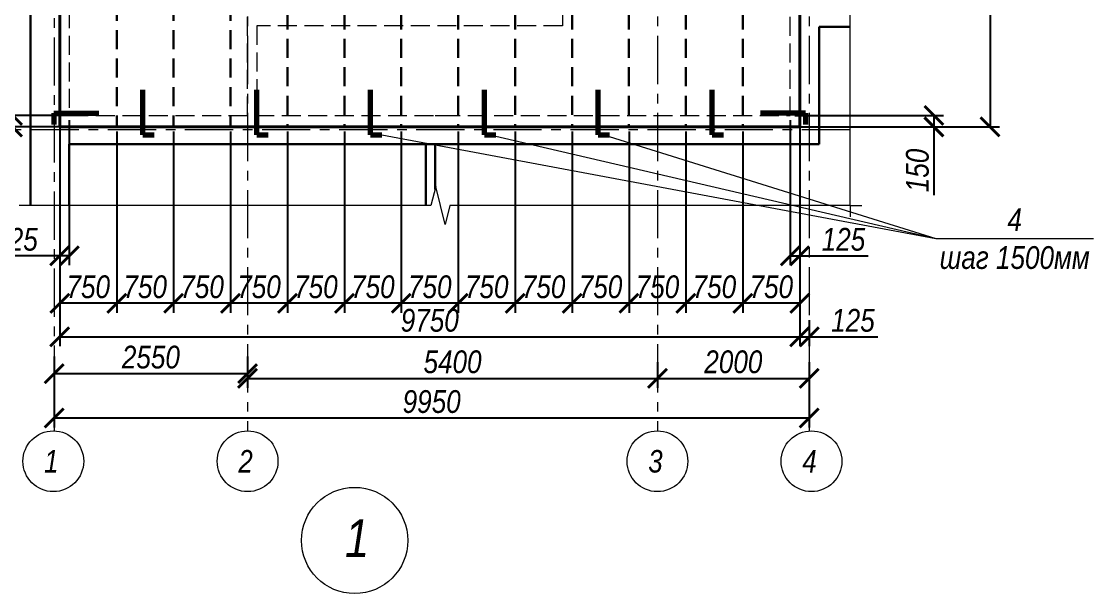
# Model space of a CAD drawing. Header units: millimetres. Extents: x 1582001 to 3303937, y 226471 to 491235.
# Drawn here: x 1673372 to 1687498, y 304051 to 311593 of the extents above; entities that cross this region are included whole.
import ezdxf
from ezdxf.enums import TextEntityAlignment as Align

# ---------------------------------------------------------------- set-up
doc = ezdxf.new("R2010")
doc.units = ezdxf.units.MM
for name, pattern in [('CENTER', [50.8, 31.75, -6.35, 6.35, -6.35]), ('DASHED2', [0.375, 0.25, -0.125]), ('gost5', [7, 5, -2, 0])]:
    doc.linetypes.add(name, pattern=pattern)
doc.layers.get('Defpoints').update_dxf_attribs({"color": 255, "lineweight": 30})
for name, color, linetype, lineweight in [('Оси', 251, 'CENTER', 9), ('Основная', 250, 'Continuous', 40), ('Размеры', 7, 'Continuous', 18), ('средние', 92, 'Continuous', 30), ('Стены несущие', 7, 'Continuous', 40), ('Текст-пояснений', 135, 'Continuous', 15), ('тонкие', 163, 'Continuous', 20), ('Штриховки', 251, 'Continuous', 20)]:
    doc.layers.add(name, color=color, linetype=linetype, lineweight=lineweight)
doc.styles.add('GOST 2.304', font='ARIALNI.TTF', dxfattribs={"width": 0.98, "height": 300})
doc.styles.get("Standard").update_dxf_attribs({"font": 'ARIALNI.TTF', "height": 300})
doc.styles.add('STYLE1', font='ARIALNI.TTF', dxfattribs={"height": 300})
doc.styles.add('Текст', font='ARIALNI.TTF')
doc.dimstyles.new('ISO-25', dxfattribs={"dimscale": 100, "dimtxt": 2.5, "dimasz": 2.5, "dimexe": 1.25, "dimexo": 0.625, "dimtad": 1, "dimdec": 0, "dimtxsty": 'Standard', "dimblk": 'ARCHTICK', "dimcen": 2.5, "dimadec": 0, "dimazin": 0, "dimtfac": 1, "dimtdec": 0, "dimtmove": 0, "dimatfit": 3, "dimfxl": 0, "dimarcsym": 0})

# ---------------------------------------------------------------- blocks, each defined once
blk = doc.blocks.new('_ArchTick')
at = {"color": 0, "linetype": 'ByBlock', "const_width": 0.15}
blk.add_lwpolyline([(-0.5, -0.5), (0.5, 0.5)], dxfattribs=at)
blk = doc.blocks.new('*D1967')
at = {"layer": 'Defpoints', "color": 0, "lineweight": -3, "ltscale": 100, "transparency": 16777216}
for p in [(1683627, 316613), (1683627, 310203), (1686134, 310203)]:
    blk.add_point(p, dxfattribs=at)
at = {"layer": 'Размеры', "color": 0, "lineweight": -2, "ltscale": 100, "transparency": 16777216}
for p, q in [((1683689, 316613), (1686259, 316613)), ((1686134, 316613), (1686134, 310203)), ((1683689, 310203), (1686259, 310203))]:
    blk.add_line(p, q, dxfattribs=at)
at = {"layer": 'Размеры', "color": 0, "lineweight": -2, "ltscale": 100, "transparency": 16777216, "xscale": 250, "yscale": 250, "zscale": 250}
for p, rotation in [((1686134, 316613), 90), ((1686134, 310203), 270)]:
    blk.add_blockref('_ArchTick', p, dxfattribs=dict(at, rotation=rotation))
at = {"layer": 'Размеры', "color": 0, "ltscale": 100, "transparency": 16777216, "insert": (1685918, 313408), "char_height": 300, "attachment_point": 5, "rotation": 90}
blk.add_mtext('6410', dxfattribs=at)
blk = doc.blocks.new('*D1969')
at = {"layer": 'Defpoints', "color": 0, "lineweight": -3, "ltscale": 100, "transparency": 16777216}
for p in [(1683502, 310353), (1683502, 310203), (1685394, 310203)]:
    blk.add_point(p, dxfattribs=at)
at = {"layer": 'Размеры', "color": 0, "lineweight": -2, "ltscale": 100, "transparency": 16777216}
for p, q in [((1683564, 310353), (1685519, 310353)), ((1685394, 310353), (1685394, 310203)), ((1683564, 310203), (1685519, 310203)), ((1685394, 310203), (1685394, 309302))]:
    blk.add_line(p, q, dxfattribs=at)
at = {"layer": 'Размеры', "color": 0, "lineweight": -2, "ltscale": 100, "transparency": 16777216, "xscale": 250, "yscale": 250, "zscale": 250}
for p, rotation in [((1685394, 310353), 90), ((1685394, 310203), 270)]:
    blk.add_blockref('_ArchTick', p, dxfattribs=dict(at, rotation=rotation))
at = {"layer": 'Размеры', "color": 0, "ltscale": 100, "transparency": 16777216, "insert": (1685178, 309628), "char_height": 300, "attachment_point": 5, "rotation": 90}
blk.add_mtext('150', dxfattribs=at)
blk = doc.blocks.new('*D1971')
at = {"layer": 'Defpoints', "color": 0, "lineweight": -3, "ltscale": 100, "transparency": 16777216}
for p in [(1673877, 312603), (1672547, 310203), (1673877, 310203)]:
    blk.add_point(p, dxfattribs=at)
at = {"layer": 'Размеры', "color": 0, "lineweight": -2, "ltscale": 100, "transparency": 16777216}
for p, q in [((1673814, 312603), (1672422, 312603)), ((1672547, 312603), (1672547, 310203)), ((1673814, 310203), (1672422, 310203))]:
    blk.add_line(p, q, dxfattribs=at)
at = {"layer": 'Размеры', "color": 0, "lineweight": -2, "ltscale": 100, "transparency": 16777216, "xscale": 250, "yscale": 250, "zscale": 250}
for p, rotation in [((1672547, 312603), 90), ((1672547, 310203), 270)]:
    blk.add_blockref('_ArchTick', p, dxfattribs=dict(at, rotation=rotation))
at = {"layer": 'Размеры', "color": 0, "ltscale": 100, "transparency": 16777216, "insert": (1672332, 311403), "char_height": 300, "attachment_point": 5, "rotation": 90}
blk.add_mtext('2400', dxfattribs=at)
blk = doc.blocks.new('*D1974')
at = {"layer": 'Defpoints', "color": 0, "lineweight": -3, "ltscale": 100, "transparency": 16777216}
for p in [(1674128, 310353), (1673254, 310203), (1674128, 310203)]:
    blk.add_point(p, dxfattribs=at)
at = {"layer": 'Размеры', "color": 0, "lineweight": -2, "ltscale": 100, "transparency": 16777216}
for p, q in [((1674066, 310353), (1673129, 310353)), ((1673254, 310353), (1673254, 310203)), ((1674066, 310203), (1673129, 310203)), ((1673254, 310203), (1673254, 309302))]:
    blk.add_line(p, q, dxfattribs=at)
at = {"layer": 'Размеры', "color": 0, "lineweight": -2, "ltscale": 100, "transparency": 16777216, "xscale": 250, "yscale": 250, "zscale": 250}
for p, rotation in [((1673254, 310353), 90), ((1673254, 310203), 270)]:
    blk.add_blockref('_ArchTick', p, dxfattribs=dict(at, rotation=rotation))
at = {"layer": 'Размеры', "color": 0, "ltscale": 100, "transparency": 16777216, "insert": (1673038, 309628), "char_height": 300, "attachment_point": 5, "rotation": 90}
blk.add_mtext('150', dxfattribs=at)
blk = doc.blocks.new('*D1978')
at = {"layer": 'Defpoints', "color": 0, "lineweight": -3, "ltscale": 100, "transparency": 16777216}
for p in [(1673877, 310203), (1683627, 310203), (1683627, 307435)]:
    blk.add_point(p, dxfattribs=at)
at = {"layer": 'Размеры', "color": 0, "lineweight": -2, "ltscale": 100, "transparency": 16777216}
for p, q in [((1673877, 310140), (1673877, 307310)), ((1683627, 310140), (1683627, 307310)), ((1673877, 307435), (1683627, 307435))]:
    blk.add_line(p, q, dxfattribs=at)
at = {"layer": 'Размеры', "color": 0, "lineweight": -2, "ltscale": 100, "transparency": 16777216, "xscale": 250, "yscale": 250, "zscale": 250, "rotation": 180}
blk.add_blockref('_ArchTick', (1673877, 307435), dxfattribs=at)
at = {"layer": 'Размеры', "color": 0, "lineweight": -2, "ltscale": 100, "transparency": 16777216, "xscale": 250, "yscale": 250, "zscale": 250}
blk.add_blockref('_ArchTick', (1683627, 307435), dxfattribs=at)
at = {"layer": 'Размеры', "color": 0, "ltscale": 100, "transparency": 16777216, "insert": (1678752, 307651), "char_height": 300, "attachment_point": 5}
blk.add_mtext('9750', dxfattribs=at)
blk = doc.blocks.new('*D1981')
at = {"layer": 'Defpoints', "color": 0, "lineweight": -3, "ltscale": 100, "transparency": 16777216}
for p in [(1683502, 310353), (1683627, 310353), (1683627, 308503)]:
    blk.add_point(p, dxfattribs=at)
at = {"layer": 'Размеры', "color": 0, "lineweight": -2, "ltscale": 100, "transparency": 16777216}
for p, q in [((1683502, 310290), (1683502, 308378)), ((1683627, 310290), (1683627, 308378)), ((1683502, 308503), (1683627, 308503)), ((1683627, 308503), (1684530, 308503))]:
    blk.add_line(p, q, dxfattribs=at)
at = {"layer": 'Размеры', "color": 0, "lineweight": -2, "ltscale": 100, "transparency": 16777216, "xscale": 250, "yscale": 250, "zscale": 250, "rotation": 180}
blk.add_blockref('_ArchTick', (1683502, 308503), dxfattribs=at)
at = {"layer": 'Размеры', "color": 0, "lineweight": -2, "ltscale": 100, "transparency": 16777216, "xscale": 250, "yscale": 250, "zscale": 250}
blk.add_blockref('_ArchTick', (1683627, 308503), dxfattribs=at)
at = {"layer": 'Размеры', "color": 0, "ltscale": 100, "transparency": 16777216, "insert": (1684203, 308719), "char_height": 300, "attachment_point": 5}
blk.add_mtext('125', dxfattribs=at)
blk = doc.blocks.new('*D1982')
at = {"layer": 'Defpoints', "color": 0, "lineweight": -3, "ltscale": 100, "transparency": 16777216}
for p in [(1673877, 310353), (1674002, 310353), (1673877, 308503)]:
    blk.add_point(p, dxfattribs=at)
at = {"layer": 'Размеры', "color": 0, "lineweight": -2, "ltscale": 100, "transparency": 16777216}
for p, q in [((1673877, 310290), (1673877, 308378)), ((1674002, 310290), (1674002, 308378)), ((1673877, 308503), (1672974, 308503)), ((1674002, 308503), (1673877, 308503))]:
    blk.add_line(p, q, dxfattribs=at)
at = {"layer": 'Размеры', "color": 0, "lineweight": -2, "ltscale": 100, "transparency": 16777216, "xscale": 250, "yscale": 250, "zscale": 250, "rotation": 180}
blk.add_blockref('_ArchTick', (1673877, 308503), dxfattribs=at)
at = {"layer": 'Размеры', "color": 0, "lineweight": -2, "ltscale": 100, "transparency": 16777216, "xscale": 250, "yscale": 250, "zscale": 250}
blk.add_blockref('_ArchTick', (1674002, 308503), dxfattribs=at)
at = {"layer": 'Размеры', "color": 0, "ltscale": 100, "transparency": 16777216, "insert": (1673300, 308719), "char_height": 300, "attachment_point": 5}
blk.add_mtext('125', dxfattribs=at)
blk = doc.blocks.new('*D1983')
at = {"layer": 'Defpoints', "color": 0, "lineweight": -3, "ltscale": 100, "transparency": 16777216}
for p in [(1673802, 307238), (1676352, 307238), (1676352, 306950)]:
    blk.add_point(p, dxfattribs=at)
at = {"layer": 'Размеры', "color": 0, "lineweight": -2, "ltscale": 100, "transparency": 16777216}
for p, q in [((1673802, 307175), (1673802, 306825)), ((1676352, 307175), (1676352, 306825)), ((1673802, 306950), (1676352, 306950))]:
    blk.add_line(p, q, dxfattribs=at)
at = {"layer": 'Размеры', "color": 0, "lineweight": -2, "ltscale": 100, "transparency": 16777216, "xscale": 250, "yscale": 250, "zscale": 250, "rotation": 180}
blk.add_blockref('_ArchTick', (1673802, 306950), dxfattribs=at)
at = {"layer": 'Размеры', "color": 0, "lineweight": -2, "ltscale": 100, "transparency": 16777216, "xscale": 250, "yscale": 250, "zscale": 250}
blk.add_blockref('_ArchTick', (1676352, 306950), dxfattribs=at)
at = {"layer": 'Размеры', "color": 0, "ltscale": 100, "transparency": 16777216, "insert": (1675077, 307166), "char_height": 300, "attachment_point": 5}
blk.add_mtext('2550', dxfattribs=at)
blk = doc.blocks.new('*D1984')
at = {"layer": 'Defpoints', "color": 0, "lineweight": -3, "ltscale": 100, "transparency": 16777216}
for p in [(1676352, 307113), (1681752, 307166), (1681752, 306888)]:
    blk.add_point(p, dxfattribs=at)
at = {"layer": 'Размеры', "color": 0, "lineweight": -2, "ltscale": 100, "transparency": 16777216}
for p, q in [((1676352, 307051), (1676352, 306763)), ((1681752, 307103), (1681752, 306763)), ((1676352, 306888), (1681752, 306888))]:
    blk.add_line(p, q, dxfattribs=at)
at = {"layer": 'Размеры', "color": 0, "lineweight": -2, "ltscale": 100, "transparency": 16777216, "xscale": 250, "yscale": 250, "zscale": 250, "rotation": 180}
blk.add_blockref('_ArchTick', (1676352, 306888), dxfattribs=at)
at = {"layer": 'Размеры', "color": 0, "lineweight": -2, "ltscale": 100, "transparency": 16777216, "xscale": 250, "yscale": 250, "zscale": 250}
blk.add_blockref('_ArchTick', (1681752, 306888), dxfattribs=at)
at = {"layer": 'Размеры', "color": 0, "ltscale": 100, "transparency": 16777216, "insert": (1679052, 307104), "char_height": 300, "attachment_point": 5}
blk.add_mtext('5400', dxfattribs=at)
blk = doc.blocks.new('*D1985')
at = {"layer": 'Defpoints', "color": 0, "lineweight": -3, "ltscale": 100, "transparency": 16777216}
for p in [(1681752, 307113), (1683752, 307166), (1683752, 306888)]:
    blk.add_point(p, dxfattribs=at)
at = {"layer": 'Размеры', "color": 0, "lineweight": -2, "ltscale": 100, "transparency": 16777216}
for p, q in [((1681752, 307051), (1681752, 306763)), ((1683752, 307103), (1683752, 306763)), ((1681752, 306888), (1683752, 306888))]:
    blk.add_line(p, q, dxfattribs=at)
at = {"layer": 'Размеры', "color": 0, "lineweight": -2, "ltscale": 100, "transparency": 16777216, "xscale": 250, "yscale": 250, "zscale": 250, "rotation": 180}
blk.add_blockref('_ArchTick', (1681752, 306888), dxfattribs=at)
at = {"layer": 'Размеры', "color": 0, "lineweight": -2, "ltscale": 100, "transparency": 16777216, "xscale": 250, "yscale": 250, "zscale": 250}
blk.add_blockref('_ArchTick', (1683752, 306888), dxfattribs=at)
at = {"layer": 'Размеры', "color": 0, "ltscale": 100, "transparency": 16777216, "insert": (1682752, 307104), "char_height": 300, "attachment_point": 5}
blk.add_mtext('2000', dxfattribs=at)
blk = doc.blocks.new('*D1986')
at = {"layer": 'Defpoints', "color": 0, "lineweight": -3, "ltscale": 100, "transparency": 16777216}
for p in [(1673802, 306888), (1683752, 306928), (1673802, 306365)]:
    blk.add_point(p, dxfattribs=at)
at = {"layer": 'Размеры', "color": 0, "lineweight": -2, "ltscale": 100, "transparency": 16777216}
for p, q in [((1683752, 306866), (1683752, 306240)), ((1673802, 306826), (1673802, 306240)), ((1683752, 306365), (1673802, 306365))]:
    blk.add_line(p, q, dxfattribs=at)
at = {"layer": 'Размеры', "color": 0, "lineweight": -2, "ltscale": 100, "transparency": 16777216, "xscale": 250, "yscale": 250, "zscale": 250, "rotation": 180}
blk.add_blockref('_ArchTick', (1673802, 306365), dxfattribs=at)
at = {"layer": 'Размеры', "color": 0, "lineweight": -2, "ltscale": 100, "transparency": 16777216, "xscale": 250, "yscale": 250, "zscale": 250}
blk.add_blockref('_ArchTick', (1683752, 306365), dxfattribs=at)
at = {"layer": 'Размеры', "color": 0, "ltscale": 100, "transparency": 16777216, "insert": (1678777, 306580), "char_height": 300, "attachment_point": 5}
blk.add_mtext('9950', dxfattribs=at)
blk = doc.blocks.new('*D1987')
at = {"layer": 'Defpoints', "color": 0, "lineweight": -3, "ltscale": 100, "transparency": 16777216}
for p in [(1683752, 307719), (1683627, 307636), (1683752, 307435)]:
    blk.add_point(p, dxfattribs=at)
at = {"layer": 'Размеры', "color": 0, "lineweight": -2, "ltscale": 100, "transparency": 16777216}
for p, q in [((1683627, 307574), (1683627, 307310)), ((1683752, 307656), (1683752, 307310)), ((1683627, 307435), (1683752, 307435)), ((1683752, 307435), (1684655, 307435))]:
    blk.add_line(p, q, dxfattribs=at)
at = {"layer": 'Размеры', "color": 0, "lineweight": -2, "ltscale": 100, "transparency": 16777216, "xscale": 250, "yscale": 250, "zscale": 250, "rotation": 180}
blk.add_blockref('_ArchTick', (1683627, 307435), dxfattribs=at)
at = {"layer": 'Размеры', "color": 0, "lineweight": -2, "ltscale": 100, "transparency": 16777216, "xscale": 250, "yscale": 250, "zscale": 250}
blk.add_blockref('_ArchTick', (1683752, 307435), dxfattribs=at)
at = {"layer": 'Размеры', "color": 0, "ltscale": 100, "transparency": 16777216, "insert": (1684328, 307651), "char_height": 300, "attachment_point": 5}
blk.add_mtext('125', dxfattribs=at)
blk = doc.blocks.new('*D2011')
at = {"layer": 'Defpoints', "color": 0, "lineweight": -3, "ltscale": 100, "transparency": 16777216}
for p in [(1673877, 310203), (1674627, 310203), (1673877, 307877)]:
    blk.add_point(p, dxfattribs=at)
at = {"layer": 'Размеры', "color": 0, "lineweight": -2, "ltscale": 100, "transparency": 16777216}
for p, q in [((1673877, 310140), (1673877, 307752)), ((1674627, 310140), (1674627, 307752)), ((1674627, 307877), (1673877, 307877))]:
    blk.add_line(p, q, dxfattribs=at)
at = {"layer": 'Размеры', "color": 0, "lineweight": -2, "ltscale": 100, "transparency": 16777216, "xscale": 250, "yscale": 250, "zscale": 250, "rotation": 180}
blk.add_blockref('_ArchTick', (1673877, 307877), dxfattribs=at)
at = {"layer": 'Размеры', "color": 0, "lineweight": -2, "ltscale": 100, "transparency": 16777216, "xscale": 250, "yscale": 250, "zscale": 250}
blk.add_blockref('_ArchTick', (1674627, 307877), dxfattribs=at)
at = {"layer": 'Размеры', "color": 0, "ltscale": 100, "transparency": 16777216, "insert": (1674252, 308093), "char_height": 300, "attachment_point": 5}
blk.add_mtext('750', dxfattribs=at)
blk = doc.blocks.new('*D2012')
at = {"layer": 'Defpoints', "color": 0, "lineweight": -3, "ltscale": 100, "transparency": 16777216}
for p in [(1674627, 310203), (1675377, 310203), (1674627, 307877)]:
    blk.add_point(p, dxfattribs=at)
at = {"layer": 'Размеры', "color": 0, "lineweight": -2, "ltscale": 100, "transparency": 16777216}
for p, q in [((1674627, 310140), (1674627, 307752)), ((1675377, 310140), (1675377, 307752)), ((1675377, 307877), (1674627, 307877))]:
    blk.add_line(p, q, dxfattribs=at)
at = {"layer": 'Размеры', "color": 0, "lineweight": -2, "ltscale": 100, "transparency": 16777216, "xscale": 250, "yscale": 250, "zscale": 250, "rotation": 180}
blk.add_blockref('_ArchTick', (1674627, 307877), dxfattribs=at)
at = {"layer": 'Размеры', "color": 0, "lineweight": -2, "ltscale": 100, "transparency": 16777216, "xscale": 250, "yscale": 250, "zscale": 250}
blk.add_blockref('_ArchTick', (1675377, 307877), dxfattribs=at)
at = {"layer": 'Размеры', "color": 0, "ltscale": 100, "transparency": 16777216, "insert": (1675002, 308093), "char_height": 300, "attachment_point": 5}
blk.add_mtext('750', dxfattribs=at)
blk = doc.blocks.new('*D2013')
at = {"layer": 'Defpoints', "color": 0, "lineweight": -3, "ltscale": 100, "transparency": 16777216}
for p in [(1675377, 310203), (1676127, 310203), (1675377, 307877)]:
    blk.add_point(p, dxfattribs=at)
at = {"layer": 'Размеры', "color": 0, "lineweight": -2, "ltscale": 100, "transparency": 16777216}
for p, q in [((1675377, 310140), (1675377, 307752)), ((1676127, 310140), (1676127, 307752)), ((1676127, 307877), (1675377, 307877))]:
    blk.add_line(p, q, dxfattribs=at)
at = {"layer": 'Размеры', "color": 0, "lineweight": -2, "ltscale": 100, "transparency": 16777216, "xscale": 250, "yscale": 250, "zscale": 250, "rotation": 180}
blk.add_blockref('_ArchTick', (1675377, 307877), dxfattribs=at)
at = {"layer": 'Размеры', "color": 0, "lineweight": -2, "ltscale": 100, "transparency": 16777216, "xscale": 250, "yscale": 250, "zscale": 250}
blk.add_blockref('_ArchTick', (1676127, 307877), dxfattribs=at)
at = {"layer": 'Размеры', "color": 0, "ltscale": 100, "transparency": 16777216, "insert": (1675752, 308093), "char_height": 300, "attachment_point": 5}
blk.add_mtext('750', dxfattribs=at)
blk = doc.blocks.new('*D2014')
at = {"layer": 'Defpoints', "color": 0, "lineweight": -3, "ltscale": 100, "transparency": 16777216}
for p in [(1676127, 310203), (1676877, 310203), (1676127, 307877)]:
    blk.add_point(p, dxfattribs=at)
at = {"layer": 'Размеры', "color": 0, "lineweight": -2, "ltscale": 100, "transparency": 16777216}
for p, q in [((1676127, 310140), (1676127, 307752)), ((1676877, 310140), (1676877, 307752)), ((1676877, 307877), (1676127, 307877))]:
    blk.add_line(p, q, dxfattribs=at)
at = {"layer": 'Размеры', "color": 0, "lineweight": -2, "ltscale": 100, "transparency": 16777216, "xscale": 250, "yscale": 250, "zscale": 250, "rotation": 180}
blk.add_blockref('_ArchTick', (1676127, 307877), dxfattribs=at)
at = {"layer": 'Размеры', "color": 0, "lineweight": -2, "ltscale": 100, "transparency": 16777216, "xscale": 250, "yscale": 250, "zscale": 250}
blk.add_blockref('_ArchTick', (1676877, 307877), dxfattribs=at)
at = {"layer": 'Размеры', "color": 0, "ltscale": 100, "transparency": 16777216, "insert": (1676502, 308093), "char_height": 300, "attachment_point": 5}
blk.add_mtext('750', dxfattribs=at)
blk = doc.blocks.new('*D2015')
at = {"layer": 'Defpoints', "color": 0, "lineweight": -3, "ltscale": 100, "transparency": 16777216}
for p in [(1676877, 310203), (1677627, 310203), (1676877, 307877)]:
    blk.add_point(p, dxfattribs=at)
at = {"layer": 'Размеры', "color": 0, "lineweight": -2, "ltscale": 100, "transparency": 16777216}
for p, q in [((1676877, 310140), (1676877, 307752)), ((1677627, 310140), (1677627, 307752)), ((1677627, 307877), (1676877, 307877))]:
    blk.add_line(p, q, dxfattribs=at)
at = {"layer": 'Размеры', "color": 0, "lineweight": -2, "ltscale": 100, "transparency": 16777216, "xscale": 250, "yscale": 250, "zscale": 250, "rotation": 180}
blk.add_blockref('_ArchTick', (1676877, 307877), dxfattribs=at)
at = {"layer": 'Размеры', "color": 0, "lineweight": -2, "ltscale": 100, "transparency": 16777216, "xscale": 250, "yscale": 250, "zscale": 250}
blk.add_blockref('_ArchTick', (1677627, 307877), dxfattribs=at)
at = {"layer": 'Размеры', "color": 0, "ltscale": 100, "transparency": 16777216, "insert": (1677252, 308093), "char_height": 300, "attachment_point": 5}
blk.add_mtext('750', dxfattribs=at)
blk = doc.blocks.new('*D2016')
at = {"layer": 'Defpoints', "color": 0, "lineweight": -3, "ltscale": 100, "transparency": 16777216}
for p in [(1677627, 310203), (1678377, 310203), (1677627, 307877)]:
    blk.add_point(p, dxfattribs=at)
at = {"layer": 'Размеры', "color": 0, "lineweight": -2, "ltscale": 100, "transparency": 16777216}
for p, q in [((1677627, 310140), (1677627, 307752)), ((1678377, 310140), (1678377, 307752)), ((1678377, 307877), (1677627, 307877))]:
    blk.add_line(p, q, dxfattribs=at)
at = {"layer": 'Размеры', "color": 0, "lineweight": -2, "ltscale": 100, "transparency": 16777216, "xscale": 250, "yscale": 250, "zscale": 250, "rotation": 180}
blk.add_blockref('_ArchTick', (1677627, 307877), dxfattribs=at)
at = {"layer": 'Размеры', "color": 0, "lineweight": -2, "ltscale": 100, "transparency": 16777216, "xscale": 250, "yscale": 250, "zscale": 250}
blk.add_blockref('_ArchTick', (1678377, 307877), dxfattribs=at)
at = {"layer": 'Размеры', "color": 0, "ltscale": 100, "transparency": 16777216, "insert": (1678002, 308093), "char_height": 300, "attachment_point": 5}
blk.add_mtext('750', dxfattribs=at)
blk = doc.blocks.new('*D2017')
at = {"layer": 'Defpoints', "color": 0, "lineweight": -3, "ltscale": 100, "transparency": 16777216}
for p in [(1678377, 310203), (1679127, 310203), (1678377, 307877)]:
    blk.add_point(p, dxfattribs=at)
at = {"layer": 'Размеры', "color": 0, "lineweight": -2, "ltscale": 100, "transparency": 16777216}
for p, q in [((1678377, 310140), (1678377, 307752)), ((1679127, 310140), (1679127, 307752)), ((1679127, 307877), (1678377, 307877))]:
    blk.add_line(p, q, dxfattribs=at)
at = {"layer": 'Размеры', "color": 0, "lineweight": -2, "ltscale": 100, "transparency": 16777216, "xscale": 250, "yscale": 250, "zscale": 250, "rotation": 180}
blk.add_blockref('_ArchTick', (1678377, 307877), dxfattribs=at)
at = {"layer": 'Размеры', "color": 0, "lineweight": -2, "ltscale": 100, "transparency": 16777216, "xscale": 250, "yscale": 250, "zscale": 250}
blk.add_blockref('_ArchTick', (1679127, 307877), dxfattribs=at)
at = {"layer": 'Размеры', "color": 0, "ltscale": 100, "transparency": 16777216, "insert": (1678752, 308093), "char_height": 300, "attachment_point": 5}
blk.add_mtext('750', dxfattribs=at)
blk = doc.blocks.new('*D2018')
at = {"layer": 'Defpoints', "color": 0, "lineweight": -3, "ltscale": 100, "transparency": 16777216}
for p in [(1679127, 310203), (1679877, 310203), (1679127, 307877)]:
    blk.add_point(p, dxfattribs=at)
at = {"layer": 'Размеры', "color": 0, "lineweight": -2, "ltscale": 100, "transparency": 16777216}
for p, q in [((1679127, 310140), (1679127, 307752)), ((1679877, 310140), (1679877, 307752)), ((1679877, 307877), (1679127, 307877))]:
    blk.add_line(p, q, dxfattribs=at)
at = {"layer": 'Размеры', "color": 0, "lineweight": -2, "ltscale": 100, "transparency": 16777216, "xscale": 250, "yscale": 250, "zscale": 250, "rotation": 180}
blk.add_blockref('_ArchTick', (1679127, 307877), dxfattribs=at)
at = {"layer": 'Размеры', "color": 0, "lineweight": -2, "ltscale": 100, "transparency": 16777216, "xscale": 250, "yscale": 250, "zscale": 250}
blk.add_blockref('_ArchTick', (1679877, 307877), dxfattribs=at)
at = {"layer": 'Размеры', "color": 0, "ltscale": 100, "transparency": 16777216, "insert": (1679502, 308093), "char_height": 300, "attachment_point": 5}
blk.add_mtext('750', dxfattribs=at)
blk = doc.blocks.new('*D2019')
at = {"layer": 'Defpoints', "color": 0, "lineweight": -3, "ltscale": 100, "transparency": 16777216}
for p in [(1679877, 310203), (1680627, 310203), (1679877, 307877)]:
    blk.add_point(p, dxfattribs=at)
at = {"layer": 'Размеры', "color": 0, "lineweight": -2, "ltscale": 100, "transparency": 16777216}
for p, q in [((1679877, 310140), (1679877, 307752)), ((1680627, 310140), (1680627, 307752)), ((1680627, 307877), (1679877, 307877))]:
    blk.add_line(p, q, dxfattribs=at)
at = {"layer": 'Размеры', "color": 0, "lineweight": -2, "ltscale": 100, "transparency": 16777216, "xscale": 250, "yscale": 250, "zscale": 250, "rotation": 180}
blk.add_blockref('_ArchTick', (1679877, 307877), dxfattribs=at)
at = {"layer": 'Размеры', "color": 0, "lineweight": -2, "ltscale": 100, "transparency": 16777216, "xscale": 250, "yscale": 250, "zscale": 250}
blk.add_blockref('_ArchTick', (1680627, 307877), dxfattribs=at)
at = {"layer": 'Размеры', "color": 0, "ltscale": 100, "transparency": 16777216, "insert": (1680252, 308093), "char_height": 300, "attachment_point": 5}
blk.add_mtext('750', dxfattribs=at)
blk = doc.blocks.new('*D2020')
at = {"layer": 'Defpoints', "color": 0, "lineweight": -3, "ltscale": 100, "transparency": 16777216}
for p in [(1680627, 310203), (1681377, 310203), (1680627, 307877)]:
    blk.add_point(p, dxfattribs=at)
at = {"layer": 'Размеры', "color": 0, "lineweight": -2, "ltscale": 100, "transparency": 16777216}
for p, q in [((1680627, 310140), (1680627, 307752)), ((1681377, 310140), (1681377, 307752)), ((1681377, 307877), (1680627, 307877))]:
    blk.add_line(p, q, dxfattribs=at)
at = {"layer": 'Размеры', "color": 0, "lineweight": -2, "ltscale": 100, "transparency": 16777216, "xscale": 250, "yscale": 250, "zscale": 250, "rotation": 180}
blk.add_blockref('_ArchTick', (1680627, 307877), dxfattribs=at)
at = {"layer": 'Размеры', "color": 0, "lineweight": -2, "ltscale": 100, "transparency": 16777216, "xscale": 250, "yscale": 250, "zscale": 250}
blk.add_blockref('_ArchTick', (1681377, 307877), dxfattribs=at)
at = {"layer": 'Размеры', "color": 0, "ltscale": 100, "transparency": 16777216, "insert": (1681002, 308093), "char_height": 300, "attachment_point": 5}
blk.add_mtext('750', dxfattribs=at)
blk = doc.blocks.new('*D2021')
at = {"layer": 'Defpoints', "color": 0, "lineweight": -3, "ltscale": 100, "transparency": 16777216}
for p in [(1681377, 310203), (1682127, 310203), (1681377, 307877)]:
    blk.add_point(p, dxfattribs=at)
at = {"layer": 'Размеры', "color": 0, "lineweight": -2, "ltscale": 100, "transparency": 16777216}
for p, q in [((1681377, 310140), (1681377, 307752)), ((1682127, 310140), (1682127, 307752)), ((1682127, 307877), (1681377, 307877))]:
    blk.add_line(p, q, dxfattribs=at)
at = {"layer": 'Размеры', "color": 0, "lineweight": -2, "ltscale": 100, "transparency": 16777216, "xscale": 250, "yscale": 250, "zscale": 250, "rotation": 180}
blk.add_blockref('_ArchTick', (1681377, 307877), dxfattribs=at)
at = {"layer": 'Размеры', "color": 0, "lineweight": -2, "ltscale": 100, "transparency": 16777216, "xscale": 250, "yscale": 250, "zscale": 250}
blk.add_blockref('_ArchTick', (1682127, 307877), dxfattribs=at)
at = {"layer": 'Размеры', "color": 0, "ltscale": 100, "transparency": 16777216, "insert": (1681752, 308093), "char_height": 300, "attachment_point": 5}
blk.add_mtext('750', dxfattribs=at)
blk = doc.blocks.new('*D2022')
at = {"layer": 'Defpoints', "color": 0, "lineweight": -3, "ltscale": 100, "transparency": 16777216}
for p in [(1682127, 310203), (1682877, 310203), (1682127, 307877)]:
    blk.add_point(p, dxfattribs=at)
at = {"layer": 'Размеры', "color": 0, "lineweight": -2, "ltscale": 100, "transparency": 16777216}
for p, q in [((1682127, 310140), (1682127, 307752)), ((1682877, 310140), (1682877, 307752)), ((1682877, 307877), (1682127, 307877))]:
    blk.add_line(p, q, dxfattribs=at)
at = {"layer": 'Размеры', "color": 0, "lineweight": -2, "ltscale": 100, "transparency": 16777216, "xscale": 250, "yscale": 250, "zscale": 250, "rotation": 180}
blk.add_blockref('_ArchTick', (1682127, 307877), dxfattribs=at)
at = {"layer": 'Размеры', "color": 0, "lineweight": -2, "ltscale": 100, "transparency": 16777216, "xscale": 250, "yscale": 250, "zscale": 250}
blk.add_blockref('_ArchTick', (1682877, 307877), dxfattribs=at)
at = {"layer": 'Размеры', "color": 0, "ltscale": 100, "transparency": 16777216, "insert": (1682502, 308093), "char_height": 300, "attachment_point": 5}
blk.add_mtext('750', dxfattribs=at)
blk = doc.blocks.new('*D2023')
at = {"layer": 'Defpoints', "color": 0, "lineweight": -3, "ltscale": 100, "transparency": 16777216}
for p in [(1682877, 310203), (1683627, 310203), (1682877, 307877)]:
    blk.add_point(p, dxfattribs=at)
at = {"layer": 'Размеры', "color": 0, "lineweight": -2, "ltscale": 100, "transparency": 16777216}
for p, q in [((1682877, 310140), (1682877, 307752)), ((1683627, 310140), (1683627, 307752)), ((1683627, 307877), (1682877, 307877))]:
    blk.add_line(p, q, dxfattribs=at)
at = {"layer": 'Размеры', "color": 0, "lineweight": -2, "ltscale": 100, "transparency": 16777216, "xscale": 250, "yscale": 250, "zscale": 250, "rotation": 180}
blk.add_blockref('_ArchTick', (1682877, 307877), dxfattribs=at)
at = {"layer": 'Размеры', "color": 0, "lineweight": -2, "ltscale": 100, "transparency": 16777216, "xscale": 250, "yscale": 250, "zscale": 250}
blk.add_blockref('_ArchTick', (1683627, 307877), dxfattribs=at)
at = {"layer": 'Размеры', "color": 0, "ltscale": 100, "transparency": 16777216, "insert": (1683252, 308093), "char_height": 300, "attachment_point": 5}
blk.add_mtext('750', dxfattribs=at)

msp = doc.modelspace()

# ---------------------------------------------------------------- linework, layer by layer
at = {"layer": 'Оси', "ltscale": 20}
for p, q in [((1676351.6, 317497.9), (1676351.6, 306194.4)), ((1681751.6, 317497.9), (1681751.6, 306194.4)), ((1683751.6, 317497.9), (1683751.6, 306194.4)), ((1673801.6, 316462.9), (1673801.6, 306194.4)), ((1684289.5, 310162.9), (1670321.6, 310162.9))]:
    msp.add_line(p, q, dxfattribs=at)
at = {"layer": 'Оси', "linetype": 'Continuous', "ltscale": 100}
for centre in [(1673791.6, 305794.6), (1673791.6, 305794.6), (1676351.6, 305794.6), (1676351.6, 305794.6), (1681751.6, 305794.6), (1681751.6, 305794.6), (1683781.6, 305794.6), (1683781.6, 305794.6)]:
    msp.add_circle(centre, 400, dxfattribs=at)
at = {"layer": 'Основная', "ltscale": 100}
for p, q in [((1683626.6, 316612.9), (1683626.6, 310202.9)), ((1673876.6, 312602.9), (1673876.6, 310202.9)), ((1673876.6, 310202.9), (1683626.6, 310202.9))]:
    msp.add_line(p, q, dxfattribs=at)
at = {"layer": 'Размеры', "ltscale": 100}
for p, q in [((1678121.6, 310099.9), (1685420.7, 308730.4)), ((1679546.6, 310099.9), (1685420.7, 308730.4)), ((1681046.6, 310099.9), (1685420.7, 308730.4)), ((1685420.7, 308730.4), (1687498.1, 308730.4))]:
    msp.add_line(p, q, dxfattribs=at)
at = {"layer": 'Размеры', "linetype": 'Continuous', "ltscale": 50}
for p, q in [((1673491.6, 309166.3), (1673341.6, 309166.3)), ((1684293.3, 309166.3), (1684293.3, 309016.3)), ((1684293.3, 309166.3), (1684443.3, 309166.3))]:
    msp.add_line(p, q, dxfattribs=at)
for points in [[(1684293.3, 309166.3), (1684293.3, 313207.1), (1684043.3, 313269.6), (1684543.3, 313394.6), (1684293.3, 313457.1), (1684293.3, 317497.9)], [(1684293.3, 309166.3), (1679017.4, 309166.3), (1678954.9, 308916.3), (1678829.9, 309416.3), (1678767.4, 309166.3), (1673491.6, 309166.3)]]:
    msp.add_lwpolyline(points, dxfattribs=at)
at = {"layer": 'средние', "linetype": 'DASHED2', "ltscale": 1000}
for p, q in [((1676876.6, 316612.9), (1676876.6, 310202.9)), ((1677626.6, 316612.9), (1677626.6, 310202.9)), ((1678376.6, 316612.9), (1678376.6, 310202.9)), ((1679126.6, 316612.9), (1679126.6, 310202.9)), ((1679876.6, 316612.9), (1679876.6, 310202.9)), ((1680626.6, 316612.9), (1680626.6, 310202.9)), ((1681376.6, 316612.9), (1681376.6, 310202.9)), ((1682126.6, 316612.9), (1682126.6, 310202.9)), ((1682876.6, 316612.9), (1682876.6, 310202.9)), ((1674626.6, 312602.9), (1674626.6, 310202.9)), ((1675376.6, 312602.9), (1675376.6, 310202.9)), ((1676126.6, 312602.9), (1676126.6, 310202.9))]:
    msp.add_line(p, q, dxfattribs=at)
at = {"layer": 'средние'}
for p, q in [((1673491.6, 309166.3), (1673491.6, 312962.9)), ((1683881.6, 311523.2), (1683881.6, 309972.9)), ((1684289.5, 311523.2), (1683881.6, 311523.2)), ((1683881.6, 309972.9), (1674001.6, 309972.9)), ((1674001.6, 309972.9), (1674001.6, 309166.3)), ((1678701.6, 309166.3), (1678701.6, 309972.9)), ((1678821.6, 309972.9), (1678821.6, 309382.8))]:
    msp.add_line(p, q, dxfattribs=at)
at = {"layer": 'Стены несущие'}
msp.add_line((1676471.6, 310352.9), (1676471.6, 310352.9), dxfattribs=at)
msp.add_line((1676471.6, 310352.9), (1676471.6, 310352.9), dxfattribs=at)
msp.add_line((1676471.6, 310352.9), (1676471.6, 310352.9), dxfattribs=at)
msp.add_line((1676471.6, 310352.9), (1676471.6, 310352.9), dxfattribs=at)
at = {"layer": 'Текст-пояснений', "ltscale": 2}
msp.add_circle((1677762.2, 304750.8), 700, dxfattribs=at)
at = {"layer": 'тонкие', "linetype": 'gost5', "ltscale": 50}
for p, q in [((1683501.6, 310352.9), (1683501.6, 316462.9)), ((1680501.6, 314142.9), (1680501.6, 311532.9)), ((1674001.6, 312452.9), (1674001.6, 310352.9)), ((1676351.6, 310352.9), (1676351.6, 312452.9)), ((1676471.6, 311532.9), (1676471.6, 310352.9)), ((1680501.6, 311532.9), (1676471.6, 311532.9)), ((1674001.6, 310352.9), (1683501.6, 310352.9)), ((1678821.6, 310352.9), (1678941.6, 310352.9)), ((1681421.6, 310352.9), (1681541.6, 310352.9))]:
    msp.add_line(p, q, dxfattribs=at)
at = {"layer": 'Штриховки', "color": 1, "lineweight": 70, "ltscale": 100}
for p, q in [((1674971.6, 310099.9), (1674971.6, 310692.1)), ((1676471.6, 310099.9), (1676471.6, 310692.1)), ((1677971.6, 310099.9), (1677971.6, 310692.1)), ((1679471.6, 310099.9), (1679471.6, 310692.1)), ((1680971.6, 310099.9), (1680971.6, 310692.1)), ((1682471.6, 310099.9), (1682471.6, 310692.1)), ((1673799.6, 310385.1), (1674391.8, 310385.1)), ((1673799.6, 310385.1), (1673799.6, 310235.1)), ((1683703.6, 310385.1), (1683111.4, 310385.1)), ((1683703.6, 310385.1), (1683703.6, 310235.1)), ((1674971.6, 310099.9), (1675121.6, 310099.9)), ((1676471.6, 310099.9), (1676621.6, 310099.9)), ((1677971.6, 310099.9), (1678121.6, 310099.9)), ((1679471.6, 310099.9), (1679621.6, 310099.9)), ((1680971.6, 310099.9), (1681121.6, 310099.9)), ((1682471.6, 310099.9), (1682621.6, 310099.9))]:
    msp.add_line(p, q, dxfattribs=at)

# ---------------------------------------------------------------- texts
at = {"layer": 'Оси', "linetype": 'Continuous', "ltscale": 100, "style": 'GOST 2.304'}
for s, p in [('1', (1673765.2, 305794.6)), ('2', (1676325.2, 305794.6)), ('3', (1681725.2, 305794.6)), ('4', (1683755.2, 305794.6))]:
    msp.add_text(s, height=297.2, dxfattribs=at).set_placement(p, align=Align.MIDDLE_CENTER)
at = {"layer": 'Размеры', "ltscale": 100, "style": 'Текст'}
for s, p in [('4', (1686363.8, 308830.4)), ('шаг 1500мм', (1685470.7, 308330.4))]:
    msp.add_text(s, height=300, dxfattribs=at).set_placement(p)
at = {"layer": 'Текст-пояснений', "ltscale": 2, "style": 'STYLE1'}
msp.add_text('1', height=500, dxfattribs=at).set_placement((1677634.4, 304531))

# ---------------------------------------------------------------- dimensions: what is measured, and where the dimension line sits
at = {"layer": 'Размеры', "ltscale": 100}
for base, p1, p2, picture, middle in [((1686133.7, 310202.9), (1683626.6, 316612.9), (1683626.6, 310202.9), '*D1967', (1685918.1, 313407.9)), ((1672547.3, 310202.9), (1673876.6, 312602.9), (1673876.6, 310202.9), '*D1971', (1672331.7, 311402.9)), ((1673254.1, 310202.9), (1674128.4, 310352.9), (1674128.4, 310202.9), '*D1974', (1673038.4, 309627.5)), ((1685393.6, 310202.9), (1683501.6, 310352.9), (1683501.6, 310202.9), '*D1969', (1685177.9, 309627.5))]:
    dim = msp.add_linear_dim(base=base, p1=p1, p2=p2, angle=90, dimstyle='ISO-25', override={"dimscale": 100}, dxfattribs=at)
    dim.commit()
    dim.dimension.update_dxf_attribs({"geometry": picture, "text_midpoint": middle})
for base, p1, p2, picture, middle in [((1673876.6, 308503.4), (1674001.6, 310352.9), (1673876.6, 310352.9), '*D1982', (1673300.1, 308719.1)), ((1683626.6, 308503.4), (1683501.6, 310352.9), (1683626.6, 310352.9), '*D1981', (1684203.1, 308719.1)), ((1683626.6, 307435.3), (1673876.6, 310202.9), (1683626.6, 310202.9), '*D1978', (1678751.6, 307651)), ((1673876.6, 307877), (1674626.6, 310202.9), (1673876.6, 310202.9), '*D2011', (1674251.6, 308092.6)), ((1674626.6, 307877), (1675376.6, 310202.9), (1674626.6, 310202.9), '*D2012', (1675001.6, 308092.6)), ((1675376.6, 307877), (1676126.6, 310202.9), (1675376.6, 310202.9), '*D2013', (1675751.6, 308092.6)), ((1676126.6, 307877), (1676876.6, 310202.9), (1676126.6, 310202.9), '*D2014', (1676501.6, 308092.6)), ((1676876.6, 307877), (1677626.6, 310202.9), (1676876.6, 310202.9), '*D2015', (1677251.6, 308092.6)), ((1677626.6, 307877), (1678376.6, 310202.9), (1677626.6, 310202.9), '*D2016', (1678001.6, 308092.6)), ((1678376.6, 307877), (1679126.6, 310202.9), (1678376.6, 310202.9), '*D2017', (1678751.6, 308092.6)), ((1679126.6, 307877), (1679876.6, 310202.9), (1679126.6, 310202.9), '*D2018', (1679501.6, 308092.6)), ((1679876.6, 307877), (1680626.6, 310202.9), (1679876.6, 310202.9), '*D2019', (1680251.6, 308092.6)), ((1680626.6, 307877), (1681376.6, 310202.9), (1680626.6, 310202.9), '*D2020', (1681001.6, 308092.6)), ((1681376.6, 307877), (1682126.6, 310202.9), (1681376.6, 310202.9), '*D2021', (1681751.6, 308092.6)), ((1682126.6, 307877), (1682876.6, 310202.9), (1682126.6, 310202.9), '*D2022', (1682501.6, 308092.6)), ((1682876.6, 307877), (1683626.6, 310202.9), (1682876.6, 310202.9), '*D2023', (1683251.6, 308092.6)), ((1683751.6, 307435.3), (1683626.6, 307636.5), (1683751.6, 307718.7), '*D1987', (1684328.1, 307651)), ((1676351.6, 306950.4), (1673801.6, 307237.6), (1676351.6, 307237.6), '*D1983', (1675076.6, 307166.1)), ((1681751.6, 306888.4), (1676351.6, 307113.2), (1681751.6, 307165.6), '*D1984', (1679051.6, 307104.1)), ((1683751.6, 306888.4), (1681751.6, 307113.2), (1683751.6, 307165.6), '*D1985', (1682751.6, 307104.1)), ((1673801.6, 306364.8), (1683751.6, 306928), (1673801.6, 306888.4), '*D1986', (1678776.6, 306580.4))]:
    dim = msp.add_linear_dim(base=base, p1=p1, p2=p2, dimstyle='ISO-25', override={"dimscale": 100}, dxfattribs=at)
    dim.commit()
    dim.dimension.update_dxf_attribs({"geometry": picture, "text_midpoint": middle})

doc.saveas('drawing.dxf')
